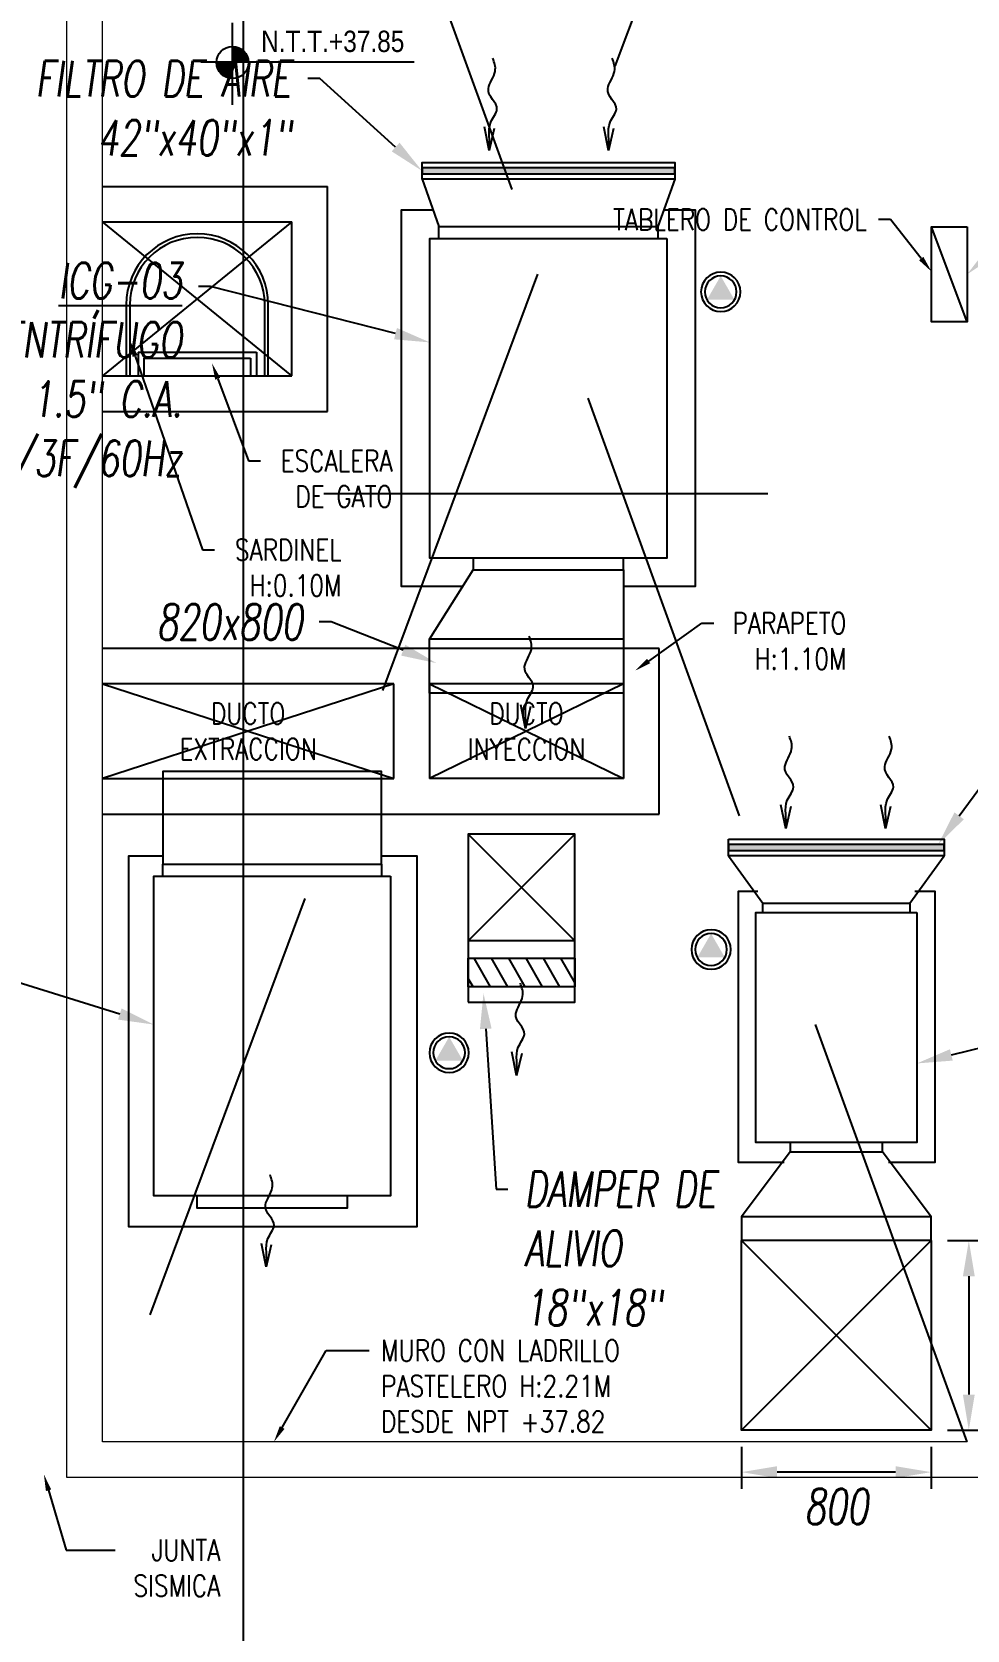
# Model space of a CAD drawing. Header units: millimetres. Extents: x -3 to 53, y -269 to 39.
# Drawn here: x 23.05 to 27, y -213.02 to -206.27 of the extents above; entities that cross this region are included whole.
import ezdxf
from ezdxf import colors
from ezdxf.entities.mleader import LeaderData, LeaderLine
from ezdxf.enums import TextEntityAlignment as Align
from ezdxf.math import Vec2, Vec3

# ---------------------------------------------------------------- set-up
doc = ezdxf.new("R2010")
doc.units = ezdxf.units.MM
doc.header["$LTSCALE"] = 15
doc.header["$PDMODE"] = 67
doc.header["$PDSIZE"] = 0.1
doc.linetypes.add('CENTER', pattern=[2, 1.25, -0.25, 0.25, -0.25])
doc.linetypes.add('HIDDEN2', pattern=[0.1875, 0.125, -0.0625])
doc.layers.get('0').update_dxf_attribs({"color": 250})
doc.layers.get('DEFPOINTS').update_dxf_attribs({"color": 250})
for name, color, linetype in [('A-CORTE', 250, 'CENTER'), ('A-LINEAS', 250, 'Continuous'), ('A-MURO BAJO', 251, 'Continuous'), ('A-NIVELES-NPT', 252, 'Continuous'), ('A-PROYECCIONES', 250, 'HIDDEN2'), ('A-TEXTO-INDICACIONES', 250, 'Continuous'), ('L3 Equipos y Ductos', 160, 'Continuous'), ('L4 Linea mediana', 191, 'Continuous'), ('L5 Linea mediana segmentada', 191, 'HIDDEN2'), ('L6 Linea fina', 141, 'Continuous')]:
    doc.layers.add(name, color=color, linetype=linetype)
doc.layers.add('DLP_MURO ALTO', color=250, linetype='Continuous', lineweight=20)
doc.styles.add('JNV ING', font='romans.shx', dxfattribs={"width": 0.7, "oblique": 8, "height": 0.15})
doc.styles.add('R80', font='ARIALN.TTF', dxfattribs={"height": 2.03})
doc.styles.add('ROMANS', font='romans.shx', dxfattribs={"width": 0.8})
doc.styles.add('TXT_COTAS', font='romans.shx', dxfattribs={"width": 0.8})
doc.dimstyles.new('JNV ING.', dxfattribs={"dimtxt": 0.15, "dimasz": 0.15, "dimexe": 0.07, "dimexo": 0.07, "dimgap": 0.07, "dimtad": 2, "dimtoh": 1, "dimdec": 0, "dimlfac": 1000, "dimzin": 0, "dimdsep": 46, "dimtxsty": 'JNV ING', "dimcen": 3, "dimdle": 0.05, "dimclrd": 256, "dimclre": 256, "dimclrt": 12, "dimadec": 0, "dimazin": 0, "dimtfac": 1, "dimtdec": 0, "dimtix": 1, "dimtmove": 2, "dimatfit": 3, "dimfxl": 1, "dimtolj": 1, "dimtzin": 0, "dimarcsym": 0})

# ---------------------------------------------------------------- blocks, each defined once
blk = doc.blocks.new('DA 18_18')
at = {"layer": 'L3 Equipos y Ductos', "ltscale": 0.7}
for points in [[(-0.38, 0.1595), (-0.43, 0.1595), (-0.43, -0.7645), (-0.38, -0.7645)], [(0.97, 0.015), (1.02, 0.015), (1.02, -0.62), (0.97, -0.62)]]:
    blk.add_lwpolyline(points, dxfattribs=at)
blk.add_lwpolyline([(-0.38, -0.8025), (0.97, -0.8025), (0.97, 0.1975), (-0.38, 0.1975)], close=True, dxfattribs=at)
blk = doc.blocks.new('flujo11')
at = {"layer": 'L6 Linea fina'}
for p, q in [((0, 0), (-0.0198, -0.0998)), ((0.0212, -0.0932), (0, 0))]:
    blk.add_line(p, q, dxfattribs=at)
blk.add_open_spline([(0, 0), (0.0064, -0.0434), (-0.016, -0.1047), (0.0608, -0.1905), (-0.0346, -0.24), (0.0373, -0.3312), (0.0223, -0.3717), (0.0156, -0.3896)], degree=3, knots=[0, 0, 0, 0, 0.0524684, 0.0807049, 0.1300475, 0.160067, 0.1839926, 0.1839926, 0.1839926, 0.1839926], dxfattribs=at)
blk = doc.blocks.new('DA 12_12')
at = {"layer": 'L3 Equipos y Ductos', "ltscale": 0.7}
blk.add_lwpolyline([(0.68, -0.4851), (0.68, 0.4851), (0, 0.4851), (0, -0.4851)], close=True, dxfattribs=at)
for points in [[(0.1451, 0.4851), (0.1451, 0.5249), (0.5349, 0.5249), (0.5349, 0.4851)], [(0.0303, -0.4851), (0.0303, -0.5249), (0.6497, -0.5249), (0.6497, -0.4851)]]:
    blk.add_lwpolyline(points, dxfattribs=at)
blk = doc.blocks.new('PTO ELECT')
at = {"layer": 'L4 Linea mediana', "ltscale": 1.5}
blk.add_circle((-0.6859, 0.0891), 0.0833, dxfattribs=at)
at = {"layer": 'L6 Linea fina', "ltscale": 1.5}
blk.add_circle((-0.6859, 0.0891), 0.0671, dxfattribs=at)
blk.add_solid([(-0.6278, 0.0555), (-0.744, 0.0555), (-0.6278, 0.0555), (-0.6859, 0.1562)], dxfattribs=at)
blk = doc.blocks.new('*D15')
at = {"layer": 'DEFPOINTS', "color": 0, "transparency": 16777216}
for p in [(26.0481, -212.1724), (26.8481, -212.1724), (26.0481, -212.3496)]:
    blk.add_point(p, dxfattribs=at)
at = {"layer": 'L6 Linea fina', "lineweight": -2, "transparency": 16777216}
for p, q in [((26.0481, -212.2424), (26.0481, -212.4196)), ((26.8481, -212.2424), (26.8481, -212.4196)), ((26.6981, -212.3496), (26.1981, -212.3496))]:
    blk.add_line(p, q, dxfattribs=at)
at = {"layer": 'L6 Linea fina', "transparency": 16777216}
for points in [[(26.1981, -212.3246), (26.1981, -212.3746), (26.0481, -212.3496)], [(26.6981, -212.3246), (26.6981, -212.3746), (26.8481, -212.3496)]]:
    blk.add_solid(points, dxfattribs=at)
at = {"layer": 'L6 Linea fina', "color": 12, "transparency": 16777216, "insert": (26.4481, -212.4946), "char_height": 0.15, "attachment_point": 5, "style": 'JNV ING'}
blk.add_mtext('\\A1;800', dxfattribs=at)
blk = doc.blocks.new('*D16')
at = {"layer": 'DEFPOINTS', "color": 0, "transparency": 16777216}
for p in [(26.8481, -211.3724), (26.8481, -212.1724), (27.0075, -212.1724)]:
    blk.add_point(p, dxfattribs=at)
at = {"layer": 'L6 Linea fina', "lineweight": -2, "transparency": 16777216}
for p, q in [((26.9181, -211.3724), (27.0775, -211.3724)), ((27.0075, -211.5224), (27.0075, -212.0224)), ((26.9181, -212.1724), (27.0775, -212.1724))]:
    blk.add_line(p, q, dxfattribs=at)
at = {"layer": 'L6 Linea fina', "transparency": 16777216}
for points in [[(26.9825, -211.5224), (27.0325, -211.5224), (27.0075, -211.3724)], [(26.9825, -212.0224), (27.0325, -212.0224), (27.0075, -212.1724)]]:
    blk.add_solid(points, dxfattribs=at)
at = {"layer": 'L6 Linea fina', "color": 12, "transparency": 16777216, "insert": (27.1525, -211.7724), "char_height": 0.15, "attachment_point": 5, "rotation": 90, "style": 'JNV ING'}
blk.add_mtext('\\A1;800', dxfattribs=at)
blk = doc.blocks.new('TEXTO DUCTOS PT')
at = {"layer": 'A-TEXTO-INDICACIONES', "char_height": 0.09, "width": 0.4157, "attachment_point": 5, "style": 'ROMANS'}
for s, insert in [('\\pxsm1,qc,t16;DUCTO EXTRACCION', (22.615, -9.825, 0)), ('\\pxsm1,qc,t16;DUCTO INYECCION', (23.79, -9.825, 0))]:
    blk.add_mtext(s, dxfattribs=dict(at, insert=insert))
blk = doc.blocks.new('SIM NIVEL PLANTA')
at = {"linetype": 'Continuous'}
h = blk.add_hatch(dxfattribs=at)
h.set_pattern_fill('_USER', color=256, scale=0.089997, angle=45, style=0, pattern_type=0)
h.set_pattern_definition([(45, (31854.49523, 23864.84028), (-0.06363728001, 0.06363728001), [])])
h.paths.add_polyline_path([(-17.33, 0), (-15.98, 0, 0.409209), (-17.33, 1.33)])
h.paths.add_polyline_path([(-18.68, 0, 0.004279), (-18.68, -0.02, 0.414214), (-17.33, -1.37), (-17.33, 0)])
for p, q in [((-17.33, -3.58), (-17.33, 3.34)), ((-2, 0), (-20, 0))]:
    blk.add_line(p, q)
blk.add_circle((-17.33, -0.02), 1.35, dxfattribs=at)
at = {"style": 'R80'}
blk.add_attdef('N.P.T.+0.00', text='', height=1.8, dxfattribs=at).set_placement((-8.87, 1.77), align=Align.MIDDLE_CENTER)
blk = doc.blocks.new('Cortes-Elev.')
at = {"layer": 'A-CORTE', "linetype": 'CENTER', "ltscale": 0.5}
for points in [[(23.945, 20.8306), (23.945, 37.8534)], [(-1.966, 27.2284), (51.8601, 27.2284)]]:
    blk.add_lwpolyline(points, dxfattribs=at)

msp = doc.modelspace()

# ---------------------------------------------------------------- hatches: boundary and pattern name
at = {"layer": 'L4 Linea mediana'}
h = msp.add_hatch(color=256, dxfattribs=at)
h.dxf.hatch_style = 1
h.paths.add_polyline_path([(25.766, -206.8434), (24.699, -206.8434), (24.699, -206.8688), (25.766, -206.8688)])
h = msp.add_hatch(color=256, dxfattribs=at)
h.dxf.hatch_style = 1
h.paths.add_polyline_path([(25.9931, -209.7252), (26.9031, -209.7252), (26.9031, -209.6998), (25.9931, -209.6998)])
at = {"layer": 'L4 Linea mediana', "ltscale": 0.5}
h = msp.add_hatch(dxfattribs=at)
h.set_pattern_fill('ANSI31', color=256, scale=0.02, angle=435)
h.set_pattern_definition([(120, (26.82109, -210.30045), (-0.0549926, -0.03175), [])])
h.paths.add_polyline_path([(25.3443, -210.3004), (24.8943, -210.3004), (24.8943, -210.1804), (25.3443, -210.1804)])

# ---------------------------------------------------------------- linework, layer by layer
for points in [[(24.05, -207.7219), (24.05, -207.4219, 1), (23.45, -207.4219), (23.45, -207.7219)], [(24.035, -207.7219), (24.035, -207.4219, 1), (23.465, -207.4219), (23.465, -207.7219)]]:
    msp.add_lwpolyline(points, format="xyb")
at = {"layer": 'A-LINEAS'}
for p, q in [((23.35, -206.9219), (24.3, -206.9219)), ((24.3, -207.8719), (24.3, -206.9219)), ((24.15, -207.7219), (23.35, -207.0719)), ((23.35, -207.0719), (24.15, -207.0719)), ((24.15, -207.0719), (23.35, -207.7219)), ((24.15, -207.7219), (24.15, -207.0719)), ((23.5, -207.6219), (24, -207.6219)), ((23.5, -207.6219), (23.5, -207.7219)), ((23.525, -207.6469), (23.975, -207.6469)), ((23.525, -207.6469), (23.525, -207.7219)), ((23.975, -207.6469), (23.975, -207.7219)), ((24, -207.6219), (24, -207.7219)), ((23.35, -207.7219), (24.15, -207.7219)), ((23.35, -207.8719), (24.3, -207.8719))]:
    msp.add_line(p, q, dxfattribs=at)
at = {"layer": 'A-LINEAS', "linetype": 'Continuous'}
for p, q in [((24.58, -209.0219, 0), (23.35, -209.4219)), ((23.35, -209.0219), (24.58, -209.4219, 0)), ((25.55, -209.0219, 0), (24.73, -209.4219, 0)), ((24.73, -209.0219, 0), (25.55, -209.4219))]:
    msp.add_line(p, q, dxfattribs=at)
at = {"layer": 'A-MURO BAJO'}
for p, q in [((25.7, -208.8719), (23.35, -208.8719)), ((25.7, -209.5719), (25.7, -208.8719)), ((24.58, -209.0219), (23.35, -209.0219)), ((24.58, -209.4219), (24.58, -209.0219)), ((24.73, -209.0219), (24.73, -209.4219)), ((25.55, -209.0219), (24.73, -209.0219)), ((25.55, -209.0219), (25.55, -209.4219)), ((23.35, -209.4219), (24.58, -209.4219)), ((25.55, -209.4219), (24.73, -209.4219)), ((23.35, -209.5719), (25.7, -209.5719))]:
    msp.add_line(p, q, dxfattribs=at)
at = {"layer": 'A-PROYECCIONES'}
for p, q in [((27.15, -202.0219), (23.35, -212.2219)), ((27, -212.2219), (23.35, -202.1719))]:
    msp.add_line(p, q, dxfattribs=at)
at = {"layer": 'DLP_MURO ALTO'}
for p, q in [((23.2, -212.3719), (23.2, -202.0219)), ((23.2, -206.9219), (23.2, -202.0219)), ((23.35, -206.9219), (23.35, -202.1719)), ((23.35, -212.2219), (23.35, -202.172)), ((27, -212.2219), (23.35, -212.2219)), ((27.15, -212.3719), (23.2, -212.3719))]:
    msp.add_line(p, q, dxfattribs=at)
at = {"layer": 'L3 Equipos y Ductos'}
for points in [[(25.766, -206.8911), (24.699, -206.8911), (24.699, -206.8211), (25.766, -206.8211)], [(24.8943, -210.3655), (25.3443, -210.3655), (25.3443, -209.6567), (24.8943, -209.6567)], [(25.9931, -209.6775), (26.9031, -209.6775), (26.9031, -209.7475), (25.9931, -209.7475)]]:
    msp.add_lwpolyline(points, close=True, dxfattribs=at)
for points in [[(24.699, -206.8911), (24.7705, -207.0911)], [(25.766, -206.8911), (25.6944, -207.0911)], [(25.55, -208.5411), (25.55, -209.061), (24.73, -209.061), (24.73, -208.8337), (24.915, -208.5411)], [(25.55, -208.8337), (24.73, -208.8337)], [(24.5283, -209.7837), (24.5283, -209.3912), (23.6044, -209.3912), (23.6044, -209.7837)], [(25.9931, -209.7475), (26.1384, -209.9475)], [(26.7579, -209.9475), (26.9031, -209.7475)], [(26.2533, -210.9974), (26.0481, -211.2724)], [(26.8481, -211.2724), (26.643, -210.9974)], [(26.8481, -211.3724), (26.8481, -211.2724), (26.0481, -211.2724), (26.0481, -211.3724)], [(26.8481, -211.3724), (26.8481, -212.1724), (26.0481, -212.1724), (26.0481, -211.3724)]]:
    msp.add_lwpolyline(points, dxfattribs=at)
at = {"layer": 'L4 Linea mediana'}
for points in [[(25.766, -206.8434), (24.699, -206.8434), (24.699, -206.8688), (25.766, -206.8688)], [(27, -207.0931), (27, -207.4931), (26.85, -207.4931), (26.85, -207.0931)], [(25.9931, -209.7252), (26.9031, -209.7252), (26.9031, -209.6998), (25.9931, -209.6998)]]:
    msp.add_lwpolyline(points, close=True, dxfattribs=at)
for points in [[(24.8707, -208.6111), (24.6125, -208.6111), (24.6125, -207.0211), (24.7455, -207.0211)], [(25.7195, -207.0211), (25.8525, -207.0211), (25.8525, -208.6111), (25.55, -208.6111)], [(27, -207.4931), (26.85, -207.0931)], [(23.6044, -209.7486), (23.4599, -209.7486), (23.4599, -211.313), (24.6782, -211.313), (24.6782, -209.7486), (24.5283, -209.7486)], [(26.1164, -209.8989), (26.0337, -209.8989), (26.0337, -211.0404), (26.2274, -211.0404)], [(26.6689, -211.0404), (26.8649, -211.0404), (26.8649, -209.8989), (26.7798, -209.8989)]]:
    msp.add_lwpolyline(points, dxfattribs=at)
at = {"layer": 'L4 Linea mediana', "ltscale": 0.5}
msp.add_lwpolyline([(25.3443, -210.3004), (24.8943, -210.3004), (24.8943, -210.1804), (25.3443, -210.1804), (25.3443, -210.3004)], dxfattribs=at)
at = {"layer": 'L5 Linea mediana segmentada'}
for points in [[(25.3443, -209.6567), (24.8943, -210.1067)], [(24.8943, -209.6567), (25.3443, -210.1067)], [(25.3443, -210.1067), (24.8943, -210.1067)], [(26.8481, -211.3724), (26.0481, -212.1724)], [(26.0481, -211.3724), (26.8481, -212.1724)], [(26.8481, -211.3724), (26.0481, -211.3724)]]:
    msp.add_lwpolyline(points, dxfattribs=at)

# ---------------------------------------------------------------- block references
at = {"layer": 'A-CORTE'}
msp.add_blockref('Cortes-Elev.', (0, -235.4469), dxfattribs=at)
at = {"layer": 'A-NIVELES-NPT', "xscale": 0.05, "yscale": 0.05, "zscale": 0.05}
msp.add_blockref('SIM NIVEL PLANTA', (24.7656, -206.3979), dxfattribs=at).add_auto_attribs({'N.P.T.+0.00': 'N.T.T.+37.85'})
at = {"layer": 'A-TEXTO-INDICACIONES'}
msp.add_blockref('TEXTO DUCTOS PT', (1.35, -199.3969), dxfattribs=at)
at = {"layer": 'L3 Equipos y Ductos', "xscale": -1}
for name, p, rotation in [('flujo11', (24.9823, -206.7705), 180), ('flujo11', (25.4865, -206.7705), 180), ('DA 18_18', (24.93, -207.5211), 90), ('flujo11', (25.1355, -209.2106), 180), ('flujo11', (26.2343, -209.6324), 180), ('flujo11', (26.6557, -209.6324), 180), ('DA 18_18', (23.7638, -210.2137), 90), ('flujo11', (25.0985, -210.6755), 180), ('flujo11', (24.0416, -211.4836), 180)]:
    msp.add_blockref(name, p, dxfattribs=dict(at, rotation=rotation))
at = {"layer": 'L4 Linea mediana', "xscale": -1}
for p in [(25.2741, -207.4561), (25.2335, -210.2324), (24.1276, -210.6683)]:
    msp.add_blockref('PTO ELECT', p, dxfattribs=at)
at = {"layer": 'L6 Linea fina', "xscale": -1, "rotation": 180}
msp.add_blockref('DA 12_12', (26.1081, -210.4724), dxfattribs=at)

# ---------------------------------------------------------------- dimensions: what is measured, and where the dimension line sits
at = {"layer": 'L6 Linea fina'}
for base, p1, p2, angle, picture, middle in [((27.0075, -212.1724), (26.8481, -211.3724), (26.8481, -212.1724), 90, '*D16', (27.1525, -211.7724)), ((26.0481, -212.3496), (26.8481, -212.1724), (26.0481, -212.1724), 180, '*D15', (26.4481, -212.4946))]:
    dim = msp.add_linear_dim(base=base, p1=p1, p2=p2, angle=angle, dimstyle='JNV ING.', dxfattribs=at)
    dim.commit()
    dim.dimension.update_dxf_attribs({"geometry": picture, "text_midpoint": middle})

# ---------------------------------------------------------------- leaders
at = {"layer": 'A-TEXTO-INDICACIONES'}
ml = msp.add_multileader_mtext('Standard', dxfattribs=at)
ml.set_content('TABLERO DE CONTROL', color=256, style='TXT_COTAS')
ml.set_leader_properties(color=256)
ml.build(insert=Vec2(0, 0))
ml.multileader.update_dxf_attribs({"dogleg_length": 0.05, "arrow_head_size": 0.07})
ctx = ml.context
ctx.base_point, ctx.char_height, ctx.arrow_head_size, ctx.landing_gap_size, ctx.plane_origin = Vec3(25.8683, -207.0621), 0.09, 0.07, 0.05, Vec3(27.1421, -207.2556)
ctx.text_align_type = 2
notes = []
notes.append((ctx, [(0, (1, 1, 0), (26.6766, -207.0621), (-1, 0), 0.05, [(0, [(26.85, -207.2814)], 0, [])])]))
ctx.mtext.insert, ctx.mtext.width, ctx.mtext.defined_height, ctx.mtext.alignment, ctx.mtext.flow_direction = Vec3(26.5766, -207.0171), 1.024058, 0.5146, 3, 5
ml = msp.add_multileader_mtext('Standard', dxfattribs=at)
ml.set_content('SARDINEL H:0.10M', color=256, style='TXT_COTAS')
ml.set_leader_properties(color=256)
ml.build(insert=Vec2(0, 0))
ml.multileader.update_dxf_attribs({"dogleg_length": 0.05, "arrow_head_size": 0.07})
ctx = ml.context
ctx.base_point, ctx.char_height, ctx.arrow_head_size, ctx.landing_gap_size, ctx.plane_origin = Vec3(23.8225, -208.4565), 0.09, 0.07, 0.05, Vec3(25.3363, -207.6268)
ctx.text_align_type = 2
notes.append((ctx, [(1, (1, 1, 0), (23.7725, -208.4565), (1, 0), 0.05, [(0, [(23.465, -207.5719)], 0, [])])]))
ctx.mtext.insert, ctx.mtext.width, ctx.mtext.defined_height, ctx.mtext.alignment, ctx.mtext.flow_direction = Vec3(24.3593, -208.4115), 0.739414, 0.3812, 3, 5
ml = msp.add_multileader_mtext('Standard', dxfattribs=at)
ml.set_content('\\pxsm1,t16;ESCALERA \\PDE GATO', color=256, style='TXT_COTAS')
ml.set_leader_properties(color=256)
ml.build(insert=Vec2(0, 0))
ml.multileader.update_dxf_attribs({"dogleg_length": 0.05, "arrow_head_size": 0.07})
ctx = ml.context
ctx.base_point, ctx.char_height, ctx.arrow_head_size, ctx.landing_gap_size, ctx.plane_origin = Vec3(24.0169, -208.0807, 0), 0.09, 0.07, 0.05, Vec3(25.5307, -207.171, 0)
ctx.text_align_type = 2
notes.append((ctx, [(1, (1, 1, 0), (23.9669, -208.0807, 0), (1, 0), 0.05, [(0, [(23.812, -207.6682, 0)], 0, [])])]))
ctx.mtext.insert, ctx.mtext.width, ctx.mtext.defined_height, ctx.mtext.alignment, ctx.mtext.flow_direction = Vec3(24.5743, -208.0357, 0), 1.055921, 0.3812, 3, 5
ml = msp.add_multileader_mtext('Standard', dxfattribs=at)
ml.set_content('\\pxsm1;PARAPETO\\P\\pt16;H:1.10M', color=256, style='TXT_COTAS')
ml.set_leader_properties(color=256)
ml.build(insert=Vec2(0, 0))
ml.multileader.update_dxf_attribs({"dogleg_length": 0.05, "arrow_head_size": 0.07})
ctx = ml.context
ctx.base_point, ctx.char_height, ctx.arrow_head_size, ctx.landing_gap_size, ctx.plane_origin = Vec3(25.9303, -208.7659), 0.09, 0.07, 0.05, Vec3(27.0566, -209.0725)
ctx.text_align_type = 2
notes.append((ctx, [(1, (1, 1, 0), (25.8803, -208.7659), (1, 0), 0.05, [(0, [(25.5989, -208.9661)], 0, [])])]))
ctx.mtext.insert, ctx.mtext.width, ctx.mtext.defined_height, ctx.mtext.alignment, ctx.mtext.flow_direction = Vec3(26.4911, -208.7209), 1.024058, 0.5146, 3, 5
ml = msp.add_multileader_mtext('Standard', dxfattribs=at)
ml.set_content('\\pxsm1;MURO CON LADRILLO PASTELERO H:2.21M DESDE NPT +37.82', color=256, style='TXT_COTAS')
ml.set_leader_properties(color=256)
ml.build(insert=Vec2(0, 0))
ml.multileader.update_dxf_attribs({"dogleg_length": 0.05, "arrow_head_size": 0.07})
ctx = ml.context
ctx.base_point, ctx.char_height, ctx.arrow_head_size, ctx.landing_gap_size, ctx.plane_origin = Vec3(24.4757, -211.8364), 0.09, 0.07, 0.05, Vec3(24.2705, -212.0424)
notes.append((ctx, [(0, (1, 1, 0), (24.2943, -211.8364), (1, 0), 0.1814, [(0, [(24.0737, -212.2219)], 0, [])])]))
ctx.mtext.insert, ctx.mtext.width, ctx.mtext.defined_height, ctx.mtext.flow_direction = Vec3(24.5257, -211.7914), 1.401215, 0.8046, 5
ml = msp.add_multileader_mtext('Standard', dxfattribs=at)
ml.set_content('\\pxsm1,t16;JUNTA \\PSISMICA', color=256, style='TXT_COTAS')
ml.set_leader_properties(color=256)
ml.build(insert=Vec2(0, 0))
ml.multileader.update_dxf_attribs({"dogleg_length": 0.05, "arrow_head_size": 0.07})
ctx = ml.context
ctx.base_point, ctx.char_height, ctx.arrow_head_size, ctx.landing_gap_size, ctx.plane_origin = Vec3(23.4032, -212.6795), 0.09, 0.07, 0.05, Vec3(24.1169, -213.2629)
ctx.text_align_type = 2
notes.append((ctx, [(1, (1, 1, 0), (23.1969, -212.6795), (1, 0), 0.2064, [(0, [(23.1025, -212.3591)], 0, [])])]))
ctx.mtext.insert, ctx.mtext.width, ctx.mtext.defined_height, ctx.mtext.alignment, ctx.mtext.flow_direction = Vec3(23.8475, -212.6345), 1.024058, 0.5146, 3, 5
at = {"layer": 'L6 Linea fina'}
ml = msp.add_multileader_mtext('Standard', dxfattribs=at)
ml.set_content('FILTRO DE AIRE\\P42"x40"x1"', color=12, style='JNV ING')
ml.set_leader_properties(color=256, linetype='ByLayer', lineweight=-1)
ml.build(insert=Vec2(0, 0))
ml.multileader.update_dxf_attribs({"dogleg_length": 0.05, "arrow_head_size": 0.15})
ctx = ml.context
ctx.base_point, ctx.char_height, ctx.arrow_head_size, ctx.landing_gap_size, ctx.plane_origin = Vec3(22.8361, -206.4669), 0.15, 0.15, 0.07, Vec3(24.699, -206.8561)
ctx.text_align_type = 2
notes.append((ctx, [(0, (1, 1, 0), (24.2672, -206.4669), (-1, 0), 0.05, [(0, [(24.699, -206.8561)], 0, [])])]))
ctx.mtext.insert, ctx.mtext.alignment, ctx.mtext.flow_direction = Vec3(24.1472, -206.3919), 3, 5
ml = msp.add_multileader_mtext('Standard', dxfattribs=at)
ml.set_content('TABLERO\\PDE CONTROL\\PICG-03\\PICG-04\\PECG-02', color=12, style='JNV ING')
ml.set_leader_properties(color=256, linetype='ByLayer', lineweight=-1)
ml.build(insert=Vec2(0, 0))
ml.multileader.update_dxf_attribs({"dogleg_length": 0.05, "arrow_head_size": 0.15})
ctx = ml.context
ctx.base_point, ctx.char_height, ctx.arrow_head_size, ctx.landing_gap_size, ctx.plane_origin = Vec3(27.4793, -206.8943), 0.15, 0.15, 0.07, Vec3(27, -207.2931)
notes.append((ctx, [(0, (1, 1, 0), (27.4293, -206.8943), (1, 0), 0.05, [(0, [(27, -207.2931)], 0, [])])]))
ctx.mtext.insert, ctx.mtext.flow_direction = Vec3(27.5493, -206.8193), 5
ml = msp.add_multileader_mtext('Standard', dxfattribs=at)
ml.set_content('{\\LICG-03\\P}INYECTOR CENTRÍFUGO\\P6,439 CFM Y 1.5" C.A.\\P4HP/220V/3F/60Hz', color=12, style='JNV ING')
ml.set_leader_properties(color=256, linetype='ByLayer', lineweight=-1)
ml.build(insert=Vec2(0, 0))
ml.multileader.update_dxf_attribs({"dogleg_length": 0.05, "arrow_head_size": 0.15})
ctx = ml.context
ctx.base_point, ctx.char_height, ctx.arrow_head_size, ctx.landing_gap_size, ctx.plane_origin = Vec3(21.7719, -207.3444), 0.15, 0.15, 0.07, Vec3(21.0179, -207.536)
ctx.text_align_type = 2
notes.append((ctx, [(1, (1, 1, 0), (23.8059, -207.3444), (-1, 0), 0.05, [(0, [(24.7325, -207.5805)], 0, [])])]))
ctx.mtext.insert, ctx.mtext.alignment, ctx.mtext.flow_direction = Vec3(23.6859, -207.2444), 3, 5
ml = msp.add_multileader_mtext('Standard', dxfattribs=at)
ml.set_content('820x800', color=12, style='JNV ING')
ml.set_leader_properties(color=256, linetype='ByLayer', lineweight=-1)
ml.build(insert=Vec2(0, 0))
ml.multileader.update_dxf_attribs({"dogleg_length": 0.05, "arrow_head_size": 0.15})
ctx = ml.context
ctx.base_point, ctx.char_height, ctx.arrow_head_size, ctx.landing_gap_size, ctx.plane_origin = Vec3(23.4623, -208.7606), 0.15, 0.15, 0.07, Vec3(24.6761, -209.0817)
ctx.text_align_type = 2
notes.append((ctx, [(0, (1, 1, 0), (24.3153, -208.7606), (-1, 0), 0.05, [(0, [(24.7595, -208.9343)], 0, [])])]))
ctx.mtext.insert, ctx.mtext.alignment, ctx.mtext.flow_direction = Vec3(24.1953, -208.6856), 3, 5
ml = msp.add_multileader_mtext('Standard', dxfattribs=at)
ml.set_content('FILTRO DE AIRE\\P36"x34"x1"', color=12, style='JNV ING')
ml.set_leader_properties(color=256, linetype='ByLayer', lineweight=-1)
ml.build(insert=Vec2(0, 0))
ml.multileader.update_dxf_attribs({"dogleg_length": 0.05, "arrow_head_size": 0.15})
ctx = ml.context
ctx.base_point, ctx.char_height, ctx.arrow_head_size, ctx.landing_gap_size, ctx.plane_origin = Vec3(27.3196, -209.1666), 0.15, 0.15, 0.07, Vec3(29.1825, -209.5557)
notes.append((ctx, [(1, (1, 1, 0), (27.2696, -209.1666), (1, 0), 0.05, [(0, [(26.8779, -209.6998)], 0, [])])]))
ctx.mtext.insert, ctx.mtext.flow_direction = Vec3(27.3896, -209.0916), 5
ml = msp.add_multileader_mtext('Standard', dxfattribs=at)
ml.set_content('{\\LECG-02\\P}EXTRACTOR CENTRÍFUGO\\P9,659 CFM Y 1" C.A.\\P6HP/220V/3F/60Hz', color=12, style='JNV ING')
ml.set_leader_properties(color=256, linetype='ByLayer', lineweight=-1)
ml.build(insert=Vec2(0, 0))
ml.multileader.update_dxf_attribs({"dogleg_length": 0.05, "arrow_head_size": 0.15})
ctx = ml.context
ctx.base_point, ctx.char_height, ctx.arrow_head_size, ctx.landing_gap_size, ctx.plane_origin = Vec3(20.8553, -210.2685), 0.15, 0.15, 0.07, Vec3(20.1603, -210.4601)
ctx.text_align_type = 2
notes.append((ctx, [(1, (1, 1, 0), (22.9483, -210.2685), (-1, 0), 0.05, [(0, [(23.5663, -210.4601)], 0, [])])]))
ctx.mtext.insert, ctx.mtext.alignment, ctx.mtext.flow_direction = Vec3(22.8283, -210.1685), 3, 5
ml = msp.add_multileader_mtext('Standard', dxfattribs=at)
ml.set_content('DAMPER DE\\PALIVIO\\P18"x18"', color=12, style='JNV ING')
ml.set_leader_properties(color=256, linetype='ByLayer', lineweight=-1)
ml.build(insert=Vec2(0, 0))
ml.multileader.update_dxf_attribs({"dogleg_length": 0.05, "arrow_head_size": 0.15})
ctx = ml.context
ctx.base_point, ctx.char_height, ctx.arrow_head_size, ctx.landing_gap_size, ctx.plane_origin = Vec3(25.0615, -211.1549), 0.15, 0.15, 0.07, Vec3(24.9618, -210.3466)
notes.append((ctx, [(0, (1, 1, 0), (25.0115, -211.1549), (1, 0), 0.05, [(0, [(24.9585, -210.3285)], 0, [])])]))
ctx.mtext.insert, ctx.mtext.flow_direction = Vec3(25.1315, -211.0799), 5
ml = msp.add_multileader_mtext('Standard', dxfattribs=at)
ml.set_content('{\\LICG-04\\P}INYECTOR CENTRÍFUGO\\P4,745 CFM Y 1.3" C.A.\\P3HP/220V/3F/60Hz', color=12, style='JNV ING')
ml.set_leader_properties(color=256, linetype='ByLayer', lineweight=-1)
ml.build(insert=Vec2(0, 0))
ml.multileader.update_dxf_attribs({"dogleg_length": 0.05, "arrow_head_size": 0.15})
ctx = ml.context
ctx.base_point, ctx.char_height, ctx.arrow_head_size, ctx.landing_gap_size, ctx.plane_origin = Vec3(27.5035, -210.4598), 0.15, 0.15, 0.07, Vec3(26.7881, -210.6243)
notes.append((ctx, [(0, (1, 1, 0), (27.4535, -210.4598), (1, 0), 0.05, [(0, [(26.7881, -210.6243)], 0, [])])]))
ctx.mtext.insert, ctx.mtext.flow_direction = Vec3(27.5735, -210.3598), 5
for ctx, leaders in notes:
    for number, flags, end, landing, length, lines in leaders:
        leader = LeaderData()
        leader.index, (leader.has_last_leader_line, leader.has_dogleg_vector, leader.attachment_direction) = number, flags
        leader.last_leader_point, leader.dogleg_vector, leader.dogleg_length = Vec3(end), Vec3(landing), length
        for number, points, colour, breaks in lines:
            line = LeaderLine()
            line.index, line.vertices, line.color, line.breaks = number, Vec3.list(points), colors.encode_raw_color(colour), breaks
            leader.lines.append(line)
        ctx.leaders.append(leader)

doc.saveas('drawing.dxf')
